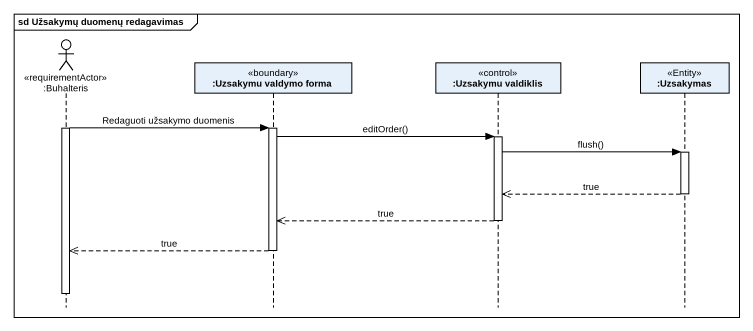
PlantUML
@startuml
mainframe sd Užsakymų duomenų redagavimas
hide footbox
actor ":Buhalteris" as Buhalteris <<requirementActor>>
participant ":Uzsakymu valdymo forma" as Uzsakymu_valdymo_forma <<boundary>>
participant ":Uzsakymu valdiklis" as Uzsakymu_valdiklis <<control>>
participant ":Uzsakymas" as Uzsakymas <<Entity>>

activate Buhalteris
Buhalteris -> Uzsakymu_valdymo_forma : Redaguoti užsakymo duomenis
activate Uzsakymu_valdymo_forma
Uzsakymu_valdymo_forma -> Uzsakymu_valdiklis : editOrder()
activate Uzsakymu_valdiklis
Uzsakymu_valdiklis -> Uzsakymas : flush()
activate Uzsakymas
Uzsakymas -->> Uzsakymu_valdiklis : true
deactivate Uzsakymas
Uzsakymu_valdiklis -->> Uzsakymu_valdymo_forma : true
deactivate Uzsakymu_valdiklis
Uzsakymu_valdymo_forma -->> Buhalteris : true
deactivate Uzsakymu_valdymo_forma
deactivate Buhalteris
@enduml
